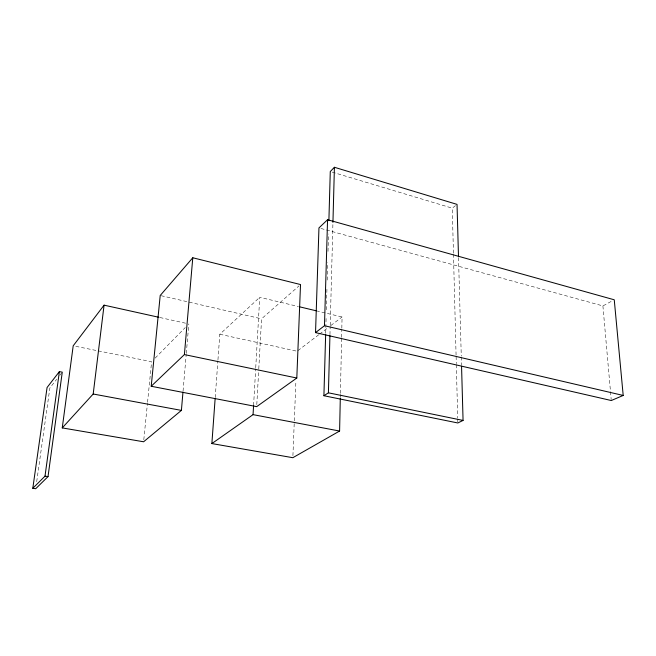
<?xml version="1.0" encoding="UTF-8"?>
<svg xmlns="http://www.w3.org/2000/svg" width="656" height="656" viewBox="0 0 656 656"><rect width="100%" height="100%" fill="white"/><g stroke="black" fill="none" stroke-linecap="round" stroke-linejoin="round"><path stroke-width="0.49" stroke-dasharray="3.28 2.46" d="M340.325 397.438L340.39 394.379M340.415 393.362L341.604 338.365M341.628 337.348L341.809 329.197M341.825 328.18L342.071 316.971L317.274 311.051M329.96 334.642L330.173 326.483M330.206 325.458L332.92 223.409M325.679 333.289L326.114 317.93M326.352 309.739L326.934 289.271M327.196 280.055L327.688 262.654M328.008 251.387L328.5 233.987M292.92 455.649L294.273 421.874M294.314 420.849L295.913 380.931M256.799 404.588L258.726 369.877M258.784 368.852L261.564 318.824L298.997 285.893M253.585 405.457L255.676 368.729M255.733 367.704L259.735 297.299L298.423 306.541M215.209 397.593L217.882 360.808M217.956 359.791L219.817 334.248L259.735 297.299M183.057 391.066L186.206 354.437M186.296 353.42L188.83 323.916M143.803 439.75L147.452 403.268M147.551 402.259L151.61 361.727L74.194 346.007M36.695 481.676L49.856 388.016L56.678 379.299M59.778 375.339L61.639 372.961M155.185 358.086L185.254 327.557M453.444 253.183L452.279 208.173L455.453 205.648M297.906 350.632L318.783 334.724M319.587 334.109L327.615 327.992M330.829 325.54L342.071 316.971M320.932 228.46L602.913 305.926L612.515 300.735M219.817 334.248L297.102 351.247M159.916 317.52L185.837 323.26M161.204 295.717L261.564 318.824M332.231 172.126L452.279 208.173M602.913 305.926L611.187 399.504M458.519 257.628L461.266 355.921M461.299 356.946L461.529 365.138M453.468 254.208L456.084 355.47M456.117 356.487L456.297 363.645M456.322 364.67L457.699 417.864M457.724 418.881L457.806 421.956"/><path stroke-width="0.98" d="M215.135 398.61L211.872 443.571L292.838 457.699L339.595 431.041L340.3 398.454M325.655 334.314L323.908 395.732L328.41 392.813L329.927 335.667M332.945 222.384L334.412 167.28L457.035 204.385L458.495 256.603M315.536 332.617L324.482 325.72L327.557 219.735L614.254 299.792L623.2 395.453L611.277 400.521L315.536 332.617L318.955 227.919L327.557 219.735M328.886 220.678L330.28 171.544L334.412 167.28M296.807 378.028L300.522 284.548L192.79 257.767L160.212 295.487L151.208 386.261L256.685 406.638L296.807 378.028L184.393 354.576L151.208 386.261M211.872 443.571L253.06 414.641L253.585 405.457M158.916 317.299L104.074 305.155L73.201 345.81L62.254 427.909L143.607 441.775L181.4 410.394L182.975 392.083M184.393 354.576L192.79 257.767M62.254 427.909L93.193 394.01L104.074 305.155M48.019 476.617L62.263 372.165L59.384 371.616L47.076 387.507L32.8 488.302L35.703 488.72L48.019 476.617L45.002 476.166L32.8 488.302M45.002 476.166L59.384 371.616M461.553 366.163L463.07 420.43L457.831 422.972L323.908 395.732M93.193 394.01L181.4 410.394M253.06 414.641L339.595 431.041M328.41 392.813L463.07 420.43M324.482 325.72L623.2 395.453M299.415 306.778L316.282 310.813"/></g></svg>
